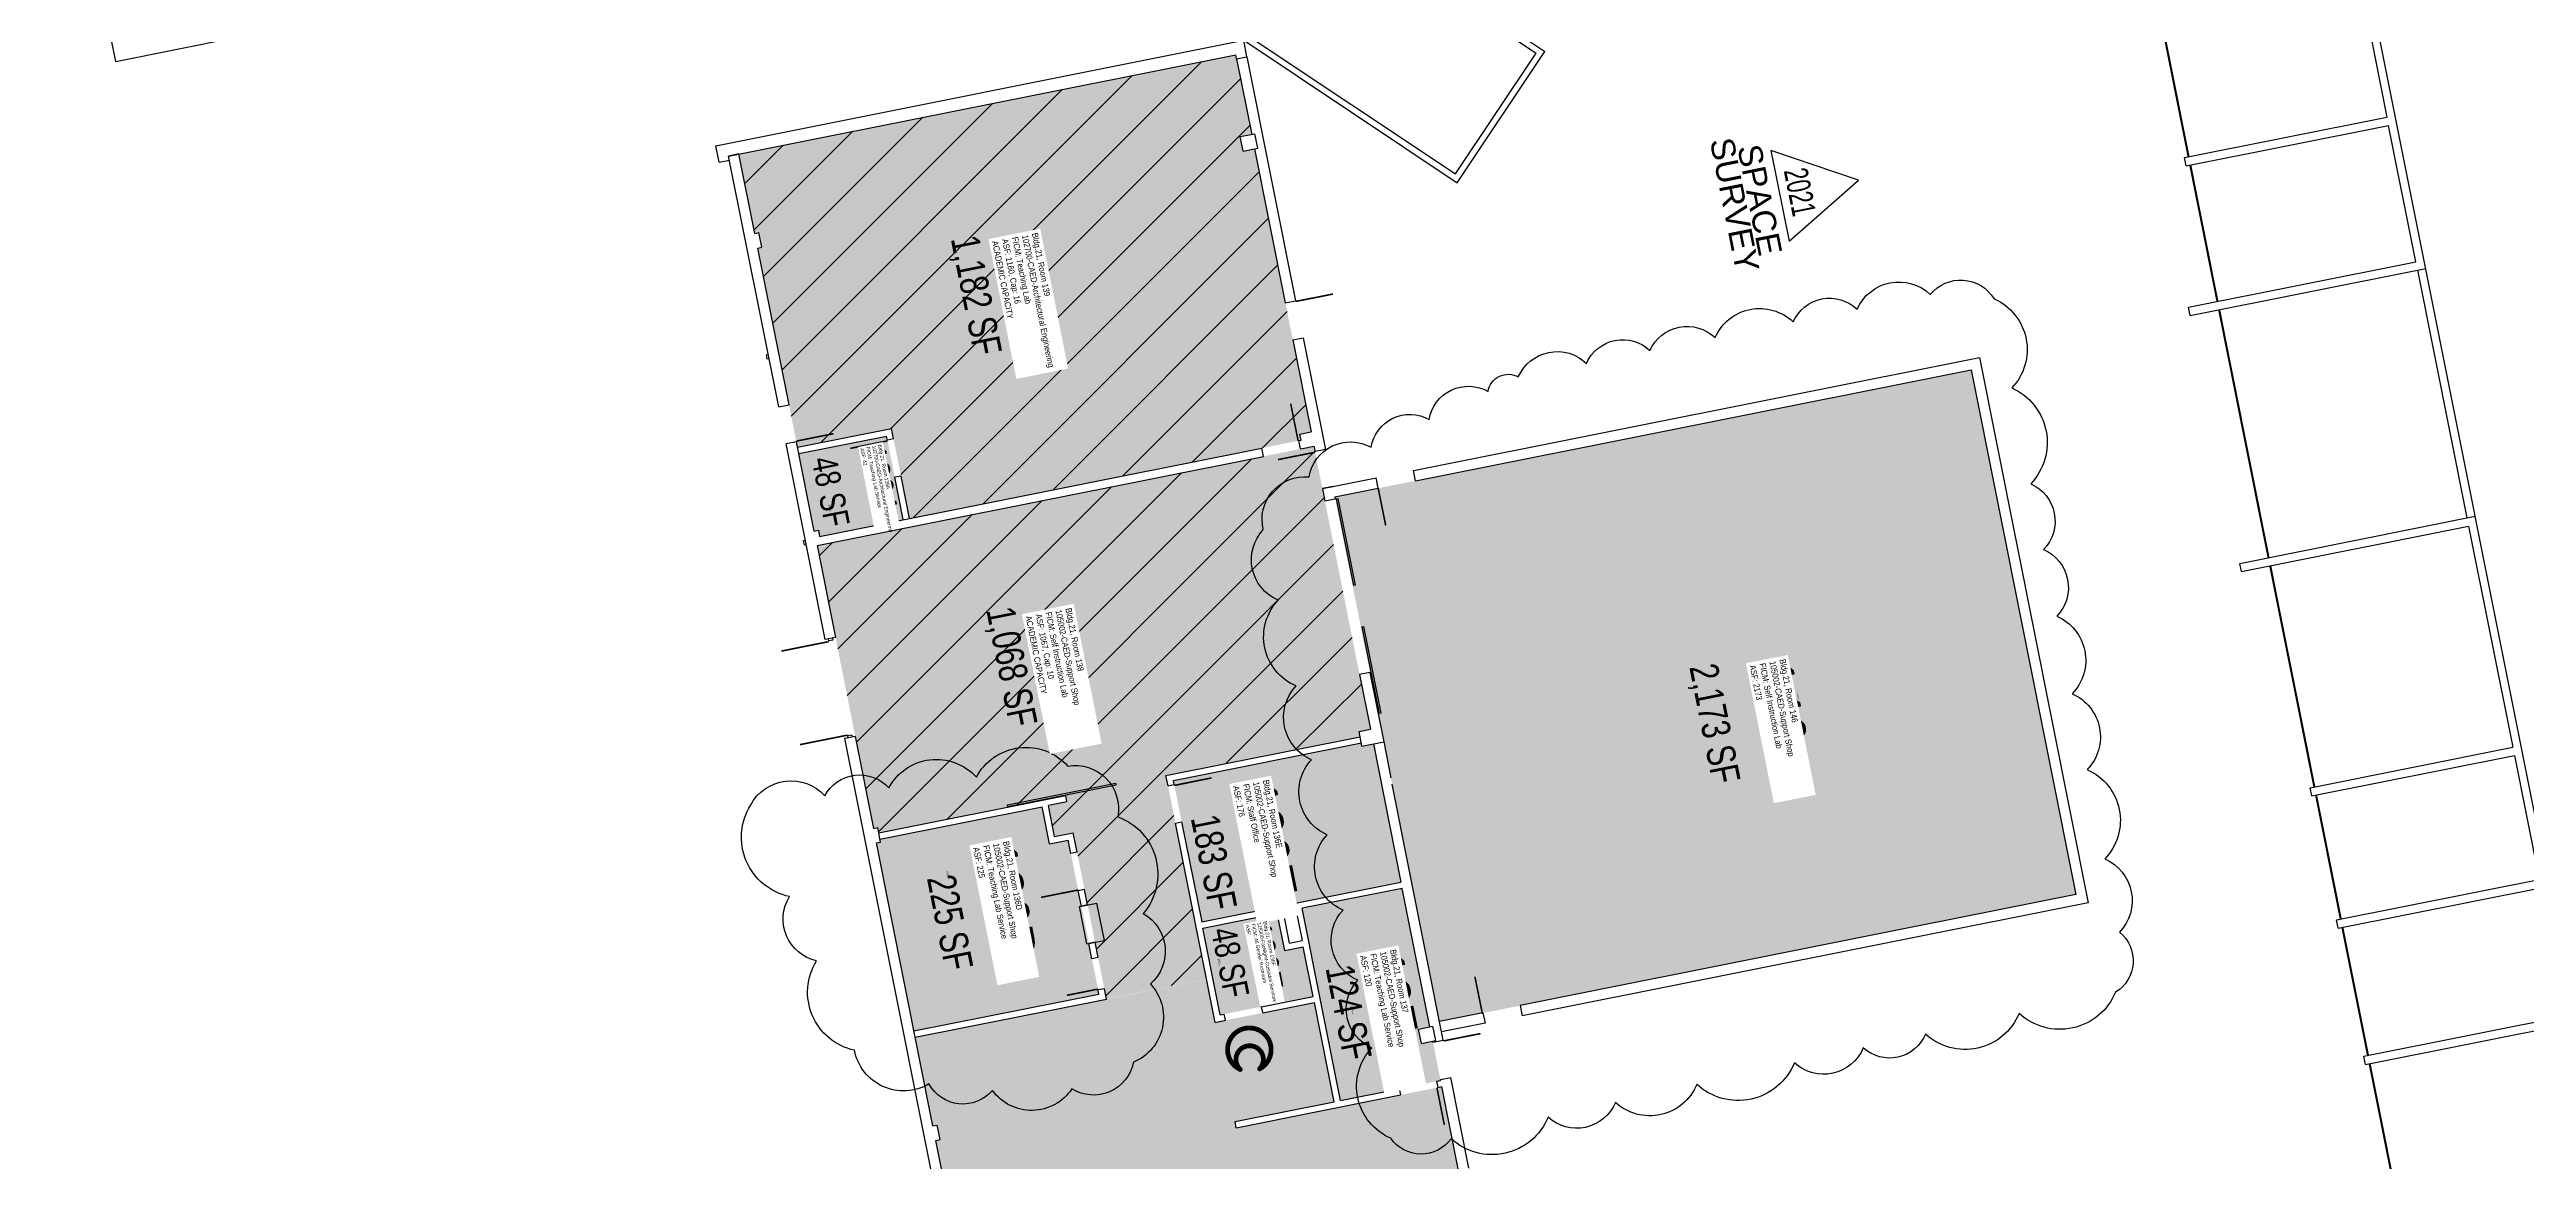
# Model space of a CAD drawing. Header units: inches. Extents: x 69202442 to 69207493, y 27670084 to 27674212.
# Drawn here: x 69202550 to 69204901, y 27671390 to 27672446 of the extents above; entities that cross this region are included whole.
import ezdxf
from ezdxf.enums import TextEntityAlignment as Align

# ---------------------------------------------------------------- set-up
doc = ezdxf.new("R2010")
doc.units = ezdxf.units.IN
doc.header["$LTSCALE"] = 10
doc.header["$MEASUREMENT"] = 0
doc.layers.get('0').update_dxf_attribs({"linetype": 'CONTINUOUS'})
for name, color, linetype in [('A-DOOR', 2, 'CONTINUOUS'), ('A-FLOR', 3, 'CONTINUOUS'), ('A-IDEN-ICON', 4, 'CONTINUOUS'), ('A-IDEN-RNUM', 7, 'CONTINUOUS'), ('A-IDEN-SNUM', 4, 'CONTINUOUS'), ('A-IDEN-VNUM', 4, 'CONTINUOUS'), ('A-SITE', 3, 'CONTINUOUS'), ('A-WALL', 5, 'CONTINUOUS'), ('AREA-TEXT', 3, 'CONTINUOUS'), ('Rooms-Capacity', 4, 'CONTINUOUS'), ('Rooms-Category-Color', 7, 'CONTINUOUS'), ('Rooms-College-Color', 7, 'CONTINUOUS'), ('Rooms-Department-Color', 7, 'CONTINUOUS'), ('Rooms-Division-Color', 7, 'CONTINUOUS'), ('Rooms-Information', 7, 'CONTINUOUS')]:
    doc.layers.add(name, color=color, linetype=linetype)
doc.layers.add('A-REV', color=1, linetype='CONTINUOUS', true_color=0xff0000)
doc.styles.add('Arial', font='arial.ttf')
doc.styles.add('CP_AREA', font='arial.ttf', dxfattribs={"height": 15})
doc.styles.add('CP_ROOMSNUMBER', font='arial.ttf', dxfattribs={"height": 1})
doc.styles.add('CP_ROOMVNUMBER', font='arial.ttf', dxfattribs={"width": 0.85, "height": 0.075})
pattern_1 = [(45, (0, 0), (-26.516504294, 26.516504294), [])]

# ---------------------------------------------------------------- blocks, each defined once
blk = doc.blocks.new('CPBATH')
at = {"color": 0, "linetype": 'ByBlock', "const_width": 0.0127}
for points in [[(0.0571, 0.0168, 0.861492), (-0.0551, 0, 1)], [(-0.0551, 0, 0.726902), (0.0487, -0.0337, 1)], [(0.0571, 0.0168, 0.729002), (-0.0084, -0.0042, 1)], [(-0.0084, -0.0042, 0.609468), (0.0487, -0.0337, 1)]]:
    blk.add_lwpolyline(points, format="xyb", dxfattribs=at)
at = {"color": 0, "linetype": 'ByBlock', "const_width": 0.00637}
for points in [[(0.0544, 0.0152, 1), (0.0599, 0.0184, 1)], [(0.0459, -0.0353, 1), (0.0515, -0.0321, 1)]]:
    blk.add_lwpolyline(points, format="xyb", close=True, dxfattribs=at)
blk = doc.blocks.new('Space Revision')
at = {"layer": 'A-REV', "transparency": 16777216}
blk.add_lwpolyline([(0, 2.538), (-1.465, 0), (1.465, 0)], close=True, dxfattribs=at)
at = {"layer": 'A-REV', "transparency": 16777216, "insert": (0, -0.274), "char_height": 0.75, "attachment_point": 2, "line_spacing_factor": 0.65, "style": 'Arial'}
blk.add_mtext_dynamic_manual_height_columns('SPACE\\PSURVEY', width=1.2391, gutter_width=0.0182, heights=[0], dxfattribs=at)
at = {"layer": 'A-REV', "transparency": 16777216, "style": 'Arial', "width": 0.65}
blk.add_attdef('YEAR', text='', height=0.75, dxfattribs=at).set_placement((0, 0.646), align=Align.MIDDLE_CENTER)
at = {"layer": 'A-REV', "style": 'Arial', "flags": 1}
blk.add_attdef('UPDATES', text='', height=0.75, dxfattribs=at).set_placement((1.499, 1.084), align=Align.TOP_LEFT)

msp = doc.modelspace()

# ---------------------------------------------------------------- hatches: boundary and pattern name
at = {"layer": 'Rooms-Capacity'}
h = msp.add_hatch(dxfattribs=at)
h.set_pattern_fill('ANSI31', color=256, scale=300, style=0)
h.set_pattern_definition(pattern_1)
h.paths.add_polyline_path([(69203204.3, 27672346.8), (69203219.4, 27672271.3), (69203223.3, 27672272.1), (69203226.1, 27672258.3), (69203222.2, 27672257.5), (69203259.9, 27672068.3), (69203349.2, 27672086.1), (69203351.1, 27672076.3), (69203358.2, 27672041), (69203366.2, 27672000.8), (69203700.6, 27672067.5), (69203735.9, 27672074.6), (69203737.9, 27672075), (69203737.1, 27672078.9), (69203736.7, 27672080.8), (69203747.5, 27672083), (69203730.1, 27672170.3), (69203723, 27672205.6), (69203693.9, 27672351.7), (69203683.1, 27672349.5), (69203680.3, 27672363.3), (69203691.1, 27672365.4), (69203676.8, 27672437), (69203676, 27672440.9), (69203204.3, 27672346.8), (69203194.5, 27672344.8)])
h = msp.add_hatch(dxfattribs=at)
h.set_pattern_fill('ANSI31', color=256, scale=300, style=0)
h.set_pattern_definition(pattern_1)
h.paths.add_polyline_path([(69203739.4, 27672067.1), (69203737.5, 27672066.7), (69203702.2, 27672059.7), (69203278.5, 27671975.1), (69203296, 27671887.8), (69203332.2, 27671706.4), (69203336.1, 27671707.2), (69203337.1, 27671702.3), (69203514.6, 27671737.7), (69203515.7, 27671731.8), (69203498.1, 27671728.3), (69203504, 27671698.9), (69203521.6, 27671702.4), (69203525.3, 27671683.8), (69203532.4, 27671648.5), (69203535.3, 27671633.8), (69203542.4, 27671598.5), (69203545.3, 27671583.8), (69203553.1, 27671544.7), (69203648.2, 27671563.6), (69203618.7, 27671711.6), (69203611.7, 27671746.9), (69203609.7, 27671756.7), (69203794.1, 27671793.5), (69203793.1, 27671798.4), (69203801.9, 27671800.2), (69203803.9, 27671800.6), (69203793.5, 27671852.5), (69203750.2, 27672069.3), (69203748.3, 27672068.9)])
at = {"layer": 'Rooms-Category-Color', "true_color": 0xe3f498}
for points in [[(69203204.3, 27672346.8), (69203219.4, 27672271.3), (69203223.3, 27672272.1), (69203226.1, 27672258.3), (69203222.2, 27672257.5), (69203259.9, 27672068.3), (69203349.2, 27672086.1), (69203351.1, 27672076.3), (69203358.2, 27672041), (69203366.2, 27672000.8), (69203700.6, 27672067.5), (69203735.9, 27672074.6), (69203737.9, 27672075), (69203737.1, 27672078.9), (69203736.7, 27672080.8), (69203747.5, 27672083), (69203730.1, 27672170.3), (69203723, 27672205.6), (69203693.9, 27672351.7), (69203683.1, 27672349.5), (69203680.3, 27672363.3), (69203691.1, 27672365.4), (69203676.8, 27672437), (69203676, 27672440.9), (69203204.3, 27672346.8), (69203194.5, 27672344.8)], [(69203770, 27672021.2), (69204374.1, 27672141.8), (69204473.5, 27671643.6), (69203869.5, 27671523)], [(69203360.3, 27671999.6), (69203352.3, 27672039.8), (69203345.3, 27672075.1), (69203344.5, 27672079), (69203261.1, 27672062.4), (69203275.8, 27671988.8), (69203279.7, 27671989.6), (69203280.1, 27671987.7), (69203280.9, 27671983.7)], [(69203739.4, 27672067.1), (69203737.5, 27672066.7), (69203702.2, 27672059.7), (69203278.5, 27671975.1), (69203296, 27671887.8), (69203332.2, 27671706.4), (69203336.1, 27671707.2), (69203337.1, 27671702.3), (69203514.6, 27671737.7), (69203515.7, 27671731.8), (69203498.1, 27671728.3), (69203504, 27671698.9), (69203521.6, 27671702.4), (69203525.3, 27671683.8), (69203532.4, 27671648.5), (69203535.3, 27671633.8), (69203542.4, 27671598.5), (69203545.3, 27671583.8), (69203553.1, 27671544.7), (69203648.2, 27671563.6), (69203618.7, 27671711.6), (69203611.7, 27671746.9), (69203609.7, 27671756.7), (69203794.1, 27671793.5), (69203793.1, 27671798.4), (69203801.9, 27671800.2), (69203803.9, 27671800.6), (69203793.5, 27671852.5), (69203750.2, 27672069.3), (69203748.3, 27672068.9)], [(69203499.3, 27671691.8), (69203516.9, 27671695.4), (69203519.5, 27671682.6), (69203526.5, 27671647.3), (69203546.1, 27671549.2), (69203370.5, 27671514.2), (69203334.9, 27671692.7), (69203338.8, 27671693.5), (69203338.2, 27671696.4), (69203492.2, 27671727.1)], [(69203738.9, 27671630.6), (69203775.3, 27671448.2), (69203831.2, 27671459.3), (69203866.5, 27671466.4), (69203870.4, 27671467.1), (69203870.2, 27671468.1), (69203863, 27671504.4), (69203861, 27671504), (69203852.2, 27671502.3), (69203849.5, 27671516), (69203858.3, 27671517.7), (69203860.2, 27671518.1), (69203834, 27671649.5)], [(69203500.7, 27670882.5), (69203501.1, 27670880.5), (69203838.5, 27670947.8), (69203819.3, 27671043.9), (69203829.1, 27671045.9), (69203864.4, 27671052.9), (69203881.1, 27671056.3), (69203916.4, 27671063.3), (69203949.7, 27671070), (69203948.7, 27671074.9), (69203941.7, 27671110.2), (69203919.4, 27671222), (69203917.4, 27671221.6), (69203908.6, 27671219.8), (69203905.8, 27671233.6), (69203914.7, 27671235.3), (69203916.6, 27671235.7), (69203889.8, 27671370.1), (69203887.4, 27671381.8), (69203871.6, 27671461.3), (69203867.7, 27671460.5), (69203832.4, 27671453.4), (69203676.4, 27671422.3), (69203675.3, 27671428.2), (69203769.4, 27671447), (69203750.6, 27671541.1), (69203701.6, 27671531.3), (69203666.3, 27671524.3), (69203656.5, 27671522.3), (69203648.3, 27671563.5), (69203371.7, 27671508.3), (69203388.5, 27671424), (69203392.5, 27671424.8), (69203393.6, 27671418.9), (69203395.2, 27671411), (69203391.3, 27671410.3), (69203439.4, 27671169), (69203444.9, 27671141.6), (69203448.8, 27671142.3), (69203450.4, 27671134.5), (69203451.6, 27671128.6), (69203447.7, 27671127.8), (69203493.9, 27670896.4), (69203496, 27670885.6), (69203499.9, 27670886.4)]]:
    msp.add_hatch(color=61, dxfattribs=at).paths.add_polyline_path(points)
at = {"layer": 'Rooms-Category-Color', "true_color": 0xfa9ba3}
msp.add_hatch(color=241, dxfattribs=at).paths.add_polyline_path([(69203806.6, 27671786.8), (69203832.8, 27671655.4), (69203643.6, 27671617.7), (69203624.6, 27671712.8), (69203617.5, 27671748.1), (69203616.8, 27671752), (69203795.2, 27671787.6), (69203795.8, 27671784.7), (69203804.6, 27671786.4)])
at = {"layer": 'Rooms-Category-Color', "true_color": 0xadadad}
msp.add_hatch(color=253, dxfattribs=at).paths.add_polyline_path([(69203722.4, 27671590.6), (69203715.4, 27671625.9), (69203644.7, 27671611.8), (69203661.2, 27671529.4), (69203665.1, 27671530.2), (69203700.4, 27671537.2), (69203749.4, 27671547), (69203740, 27671594.1)])
at = {"layer": 'Rooms-College-Color', "true_color": 0xe3f498}
for points in [[(69203204.3, 27672346.8), (69203219.4, 27672271.3), (69203223.3, 27672272.1), (69203226.1, 27672258.3), (69203222.2, 27672257.5), (69203259.9, 27672068.3), (69203349.2, 27672086.1), (69203351.1, 27672076.3), (69203358.2, 27672041), (69203366.2, 27672000.8), (69203700.6, 27672067.5), (69203735.9, 27672074.6), (69203737.9, 27672075), (69203737.1, 27672078.9), (69203736.7, 27672080.8), (69203747.5, 27672083), (69203730.1, 27672170.3), (69203723, 27672205.6), (69203693.9, 27672351.7), (69203683.1, 27672349.5), (69203680.3, 27672363.3), (69203691.1, 27672365.4), (69203676.8, 27672437), (69203676, 27672440.9), (69203204.3, 27672346.8), (69203194.5, 27672344.8)], [(69203770, 27672021.2), (69204374.1, 27672141.8), (69204473.5, 27671643.6), (69203869.5, 27671523)], [(69203360.3, 27671999.6), (69203352.3, 27672039.8), (69203345.3, 27672075.1), (69203344.5, 27672079), (69203261.1, 27672062.4), (69203275.8, 27671988.8), (69203279.7, 27671989.6), (69203280.1, 27671987.7), (69203280.9, 27671983.7)], [(69203739.4, 27672067.1), (69203737.5, 27672066.7), (69203702.2, 27672059.7), (69203278.5, 27671975.1), (69203296, 27671887.8), (69203332.2, 27671706.4), (69203336.1, 27671707.2), (69203337.1, 27671702.3), (69203514.6, 27671737.7), (69203515.7, 27671731.8), (69203498.1, 27671728.3), (69203504, 27671698.9), (69203521.6, 27671702.4), (69203525.3, 27671683.8), (69203532.4, 27671648.5), (69203535.3, 27671633.8), (69203542.4, 27671598.5), (69203545.3, 27671583.8), (69203553.1, 27671544.7), (69203648.2, 27671563.6), (69203618.7, 27671711.6), (69203611.7, 27671746.9), (69203609.7, 27671756.7), (69203794.1, 27671793.5), (69203793.1, 27671798.4), (69203801.9, 27671800.2), (69203803.9, 27671800.6), (69203793.5, 27671852.5), (69203750.2, 27672069.3), (69203748.3, 27672068.9)], [(69203806.6, 27671786.8), (69203832.8, 27671655.4), (69203643.6, 27671617.7), (69203624.6, 27671712.8), (69203617.5, 27671748.1), (69203616.8, 27671752), (69203795.2, 27671787.6), (69203795.8, 27671784.7), (69203804.6, 27671786.4)], [(69203499.3, 27671691.8), (69203516.9, 27671695.4), (69203519.5, 27671682.6), (69203526.5, 27671647.3), (69203546.1, 27671549.2), (69203370.5, 27671514.2), (69203334.9, 27671692.7), (69203338.8, 27671693.5), (69203338.2, 27671696.4), (69203492.2, 27671727.1)], [(69203738.9, 27671630.6), (69203775.3, 27671448.2), (69203831.2, 27671459.3), (69203866.5, 27671466.4), (69203870.4, 27671467.1), (69203870.2, 27671468.1), (69203863, 27671504.4), (69203861, 27671504), (69203852.2, 27671502.3), (69203849.5, 27671516), (69203858.3, 27671517.7), (69203860.2, 27671518.1), (69203834, 27671649.5)], [(69203500.7, 27670882.5), (69203501.1, 27670880.5), (69203838.5, 27670947.8), (69203819.3, 27671043.9), (69203829.1, 27671045.9), (69203864.4, 27671052.9), (69203881.1, 27671056.3), (69203916.4, 27671063.3), (69203949.7, 27671070), (69203948.7, 27671074.9), (69203941.7, 27671110.2), (69203919.4, 27671222), (69203917.4, 27671221.6), (69203908.6, 27671219.8), (69203905.8, 27671233.6), (69203914.7, 27671235.3), (69203916.6, 27671235.7), (69203889.8, 27671370.1), (69203887.4, 27671381.8), (69203871.6, 27671461.3), (69203867.7, 27671460.5), (69203832.4, 27671453.4), (69203676.4, 27671422.3), (69203675.3, 27671428.2), (69203769.4, 27671447), (69203750.6, 27671541.1), (69203701.6, 27671531.3), (69203666.3, 27671524.3), (69203656.5, 27671522.3), (69203648.3, 27671563.5), (69203371.7, 27671508.3), (69203388.5, 27671424), (69203392.5, 27671424.8), (69203393.6, 27671418.9), (69203395.2, 27671411), (69203391.3, 27671410.3), (69203439.4, 27671169), (69203444.9, 27671141.6), (69203448.8, 27671142.3), (69203450.4, 27671134.5), (69203451.6, 27671128.6), (69203447.7, 27671127.8), (69203493.9, 27670896.4), (69203496, 27670885.6), (69203499.9, 27670886.4)]]:
    msp.add_hatch(color=61, dxfattribs=at).paths.add_polyline_path(points)
at = {"layer": 'Rooms-College-Color', "true_color": 0xadadad}
msp.add_hatch(color=253, dxfattribs=at).paths.add_polyline_path([(69203722.4, 27671590.6), (69203715.4, 27671625.9), (69203644.7, 27671611.8), (69203661.2, 27671529.4), (69203665.1, 27671530.2), (69203700.4, 27671537.2), (69203749.4, 27671547), (69203740, 27671594.1)])
at = {"layer": 'Rooms-Department-Color', "true_color": 0xe3f498}
for points in [[(69203204.3, 27672346.8), (69203219.4, 27672271.3), (69203223.3, 27672272.1), (69203226.1, 27672258.3), (69203222.2, 27672257.5), (69203259.9, 27672068.3), (69203349.2, 27672086.1), (69203351.1, 27672076.3), (69203358.2, 27672041), (69203366.2, 27672000.8), (69203700.6, 27672067.5), (69203735.9, 27672074.6), (69203737.9, 27672075), (69203737.1, 27672078.9), (69203736.7, 27672080.8), (69203747.5, 27672083), (69203730.1, 27672170.3), (69203723, 27672205.6), (69203693.9, 27672351.7), (69203683.1, 27672349.5), (69203680.3, 27672363.3), (69203691.1, 27672365.4), (69203676.8, 27672437), (69203676, 27672440.9), (69203204.3, 27672346.8), (69203194.5, 27672344.8)], [(69203770, 27672021.2), (69204374.1, 27672141.8), (69204473.5, 27671643.6), (69203869.5, 27671523)], [(69203360.3, 27671999.6), (69203352.3, 27672039.8), (69203345.3, 27672075.1), (69203344.5, 27672079), (69203261.1, 27672062.4), (69203275.8, 27671988.8), (69203279.7, 27671989.6), (69203280.1, 27671987.7), (69203280.9, 27671983.7)], [(69203739.4, 27672067.1), (69203737.5, 27672066.7), (69203702.2, 27672059.7), (69203278.5, 27671975.1), (69203296, 27671887.8), (69203332.2, 27671706.4), (69203336.1, 27671707.2), (69203337.1, 27671702.3), (69203514.6, 27671737.7), (69203515.7, 27671731.8), (69203498.1, 27671728.3), (69203504, 27671698.9), (69203521.6, 27671702.4), (69203525.3, 27671683.8), (69203532.4, 27671648.5), (69203535.3, 27671633.8), (69203542.4, 27671598.5), (69203545.3, 27671583.8), (69203553.1, 27671544.7), (69203648.2, 27671563.6), (69203618.7, 27671711.6), (69203611.7, 27671746.9), (69203609.7, 27671756.7), (69203794.1, 27671793.5), (69203793.1, 27671798.4), (69203801.9, 27671800.2), (69203803.9, 27671800.6), (69203793.5, 27671852.5), (69203750.2, 27672069.3), (69203748.3, 27672068.9)], [(69203806.6, 27671786.8), (69203832.8, 27671655.4), (69203643.6, 27671617.7), (69203624.6, 27671712.8), (69203617.5, 27671748.1), (69203616.8, 27671752), (69203795.2, 27671787.6), (69203795.8, 27671784.7), (69203804.6, 27671786.4)], [(69203499.3, 27671691.8), (69203516.9, 27671695.4), (69203519.5, 27671682.6), (69203526.5, 27671647.3), (69203546.1, 27671549.2), (69203370.5, 27671514.2), (69203334.9, 27671692.7), (69203338.8, 27671693.5), (69203338.2, 27671696.4), (69203492.2, 27671727.1)], [(69203738.9, 27671630.6), (69203775.3, 27671448.2), (69203831.2, 27671459.3), (69203866.5, 27671466.4), (69203870.4, 27671467.1), (69203870.2, 27671468.1), (69203863, 27671504.4), (69203861, 27671504), (69203852.2, 27671502.3), (69203849.5, 27671516), (69203858.3, 27671517.7), (69203860.2, 27671518.1), (69203834, 27671649.5)], [(69203500.7, 27670882.5), (69203501.1, 27670880.5), (69203838.5, 27670947.8), (69203819.3, 27671043.9), (69203829.1, 27671045.9), (69203864.4, 27671052.9), (69203881.1, 27671056.3), (69203916.4, 27671063.3), (69203949.7, 27671070), (69203948.7, 27671074.9), (69203941.7, 27671110.2), (69203919.4, 27671222), (69203917.4, 27671221.6), (69203908.6, 27671219.8), (69203905.8, 27671233.6), (69203914.7, 27671235.3), (69203916.6, 27671235.7), (69203889.8, 27671370.1), (69203887.4, 27671381.8), (69203871.6, 27671461.3), (69203867.7, 27671460.5), (69203832.4, 27671453.4), (69203676.4, 27671422.3), (69203675.3, 27671428.2), (69203769.4, 27671447), (69203750.6, 27671541.1), (69203701.6, 27671531.3), (69203666.3, 27671524.3), (69203656.5, 27671522.3), (69203648.3, 27671563.5), (69203371.7, 27671508.3), (69203388.5, 27671424), (69203392.5, 27671424.8), (69203393.6, 27671418.9), (69203395.2, 27671411), (69203391.3, 27671410.3), (69203439.4, 27671169), (69203444.9, 27671141.6), (69203448.8, 27671142.3), (69203450.4, 27671134.5), (69203451.6, 27671128.6), (69203447.7, 27671127.8), (69203493.9, 27670896.4), (69203496, 27670885.6), (69203499.9, 27670886.4)]]:
    msp.add_hatch(color=61, dxfattribs=at).paths.add_polyline_path(points)
at = {"layer": 'Rooms-Department-Color', "true_color": 0xacacac}
msp.add_hatch(color=253, dxfattribs=at).paths.add_polyline_path([(69203722.4, 27671590.6), (69203715.4, 27671625.9), (69203644.7, 27671611.8), (69203661.2, 27671529.4), (69203665.1, 27671530.2), (69203700.4, 27671537.2), (69203749.4, 27671547), (69203740, 27671594.1)])
at = {"layer": 'Rooms-Division-Color', "true_color": 0xe3f498}
for points in [[(69203204.3, 27672346.8), (69203219.4, 27672271.3), (69203223.3, 27672272.1), (69203226.1, 27672258.3), (69203222.2, 27672257.5), (69203259.9, 27672068.3), (69203349.2, 27672086.1), (69203351.1, 27672076.3), (69203358.2, 27672041), (69203366.2, 27672000.8), (69203700.6, 27672067.5), (69203735.9, 27672074.6), (69203737.9, 27672075), (69203737.1, 27672078.9), (69203736.7, 27672080.8), (69203747.5, 27672083), (69203730.1, 27672170.3), (69203723, 27672205.6), (69203693.9, 27672351.7), (69203683.1, 27672349.5), (69203680.3, 27672363.3), (69203691.1, 27672365.4), (69203676.8, 27672437), (69203676, 27672440.9), (69203204.3, 27672346.8), (69203194.5, 27672344.8)], [(69203770, 27672021.2), (69204374.1, 27672141.8), (69204473.5, 27671643.6), (69203869.5, 27671523)], [(69203360.3, 27671999.6), (69203352.3, 27672039.8), (69203345.3, 27672075.1), (69203344.5, 27672079), (69203261.1, 27672062.4), (69203275.8, 27671988.8), (69203279.7, 27671989.6), (69203280.1, 27671987.7), (69203280.9, 27671983.7)], [(69203739.4, 27672067.1), (69203737.5, 27672066.7), (69203702.2, 27672059.7), (69203278.5, 27671975.1), (69203296, 27671887.8), (69203332.2, 27671706.4), (69203336.1, 27671707.2), (69203337.1, 27671702.3), (69203514.6, 27671737.7), (69203515.7, 27671731.8), (69203498.1, 27671728.3), (69203504, 27671698.9), (69203521.6, 27671702.4), (69203525.3, 27671683.8), (69203532.4, 27671648.5), (69203535.3, 27671633.8), (69203542.4, 27671598.5), (69203545.3, 27671583.8), (69203553.1, 27671544.7), (69203648.2, 27671563.6), (69203618.7, 27671711.6), (69203611.7, 27671746.9), (69203609.7, 27671756.7), (69203794.1, 27671793.5), (69203793.1, 27671798.4), (69203801.9, 27671800.2), (69203803.9, 27671800.6), (69203793.5, 27671852.5), (69203750.2, 27672069.3), (69203748.3, 27672068.9)], [(69203806.6, 27671786.8), (69203832.8, 27671655.4), (69203643.6, 27671617.7), (69203624.6, 27671712.8), (69203617.5, 27671748.1), (69203616.8, 27671752), (69203795.2, 27671787.6), (69203795.8, 27671784.7), (69203804.6, 27671786.4)], [(69203499.3, 27671691.8), (69203516.9, 27671695.4), (69203519.5, 27671682.6), (69203526.5, 27671647.3), (69203546.1, 27671549.2), (69203370.5, 27671514.2), (69203334.9, 27671692.7), (69203338.8, 27671693.5), (69203338.2, 27671696.4), (69203492.2, 27671727.1)], [(69203738.9, 27671630.6), (69203775.3, 27671448.2), (69203831.2, 27671459.3), (69203866.5, 27671466.4), (69203870.4, 27671467.1), (69203870.2, 27671468.1), (69203863, 27671504.4), (69203861, 27671504), (69203852.2, 27671502.3), (69203849.5, 27671516), (69203858.3, 27671517.7), (69203860.2, 27671518.1), (69203834, 27671649.5)], [(69203500.7, 27670882.5), (69203501.1, 27670880.5), (69203838.5, 27670947.8), (69203819.3, 27671043.9), (69203829.1, 27671045.9), (69203864.4, 27671052.9), (69203881.1, 27671056.3), (69203916.4, 27671063.3), (69203949.7, 27671070), (69203948.7, 27671074.9), (69203941.7, 27671110.2), (69203919.4, 27671222), (69203917.4, 27671221.6), (69203908.6, 27671219.8), (69203905.8, 27671233.6), (69203914.7, 27671235.3), (69203916.6, 27671235.7), (69203889.8, 27671370.1), (69203887.4, 27671381.8), (69203871.6, 27671461.3), (69203867.7, 27671460.5), (69203832.4, 27671453.4), (69203676.4, 27671422.3), (69203675.3, 27671428.2), (69203769.4, 27671447), (69203750.6, 27671541.1), (69203701.6, 27671531.3), (69203666.3, 27671524.3), (69203656.5, 27671522.3), (69203648.3, 27671563.5), (69203371.7, 27671508.3), (69203388.5, 27671424), (69203392.5, 27671424.8), (69203393.6, 27671418.9), (69203395.2, 27671411), (69203391.3, 27671410.3), (69203439.4, 27671169), (69203444.9, 27671141.6), (69203448.8, 27671142.3), (69203450.4, 27671134.5), (69203451.6, 27671128.6), (69203447.7, 27671127.8), (69203493.9, 27670896.4), (69203496, 27670885.6), (69203499.9, 27670886.4)]]:
    msp.add_hatch(color=61, dxfattribs=at).paths.add_polyline_path(points)
at = {"layer": 'Rooms-Division-Color', "true_color": 0xadadad}
msp.add_hatch(color=253, dxfattribs=at).paths.add_polyline_path([(69203722.4, 27671590.6), (69203715.4, 27671625.9), (69203644.7, 27671611.8), (69203661.2, 27671529.4), (69203665.1, 27671530.2), (69203700.4, 27671537.2), (69203749.4, 27671547), (69203740, 27671594.1)])

# ---------------------------------------------------------------- linework, layer by layer
at = {"layer": 'A-DOOR'}
for p, q in [((69203771.4, 27672019.4), (69203772.9, 27672019.7)), ((69203771.4, 27672019.4), (69203787.8, 27671937.1)), ((69203772.9, 27672019.7), (69203789.3, 27671937.4)), ((69203789.3, 27671937.4), (69203787.8, 27671937.1)), ((69203795.7, 27671897.8), (69203797.1, 27671898.1)), ((69203795.7, 27671897.8), (69203812.1, 27671815.5)), ((69203797.1, 27671898.1), (69203813.6, 27671815.8)), ((69203813.6, 27671815.8), (69203812.1, 27671815.5)), ((69203459.3, 27671728.7), (69203562.2, 27671749.3)), ((69203562.5, 27671747.8), (69203562.2, 27671749.3)), ((69203459.6, 27671727.3), (69203459.3, 27671728.7)), ((69203459.6, 27671727.3), (69203562.5, 27671747.8))]:
    msp.add_line(p, q, dxfattribs=at)
at = {"layer": 'A-DOOR', "const_width": 2}
for points in [[(69204580.5, 27672344.1), (69204553.9, 27672477.5)], [(69204607.9, 27672206.8), (69204582.1, 27672336.3)], [(69204656.4, 27671963.6), (69204609.5, 27672199)], [(69204699.9, 27671745.9), (69204658, 27671955.8)], [(69204725, 27671620.4), (69204701.5, 27671738.1)], [(69204750.8, 27671490.9), (69204726.5, 27671612.5)], [(69204777.8, 27671355.6), (69204752.4, 27671483.1)]]:
    msp.add_lwpolyline(points, dxfattribs=at)
at = {"layer": 'A-DOOR'}
for points in [[(69203733, 27672206.8, 1.5, 1.5, 0), (69203768.3, 27672213.8, 0, 0, 0), (69203768.4, 27672213.1, 0, 0, -0.414214), (69203738.4, 27672171.9, 0, 0, -0.414214)], [(69203258.8, 27672074.2, 1.5, 1.5, 0), (69203294.1, 27672081.2, 0, 0, 0), (69203293.9, 27672081.9, 0, 0, 0.414214), (69203250.4, 27672108.4, 0, 0, 0.414214)], [(69203735.2, 27672074.4, 1.5, 1.5, 0), (69203728.1, 27672109.7, 0, 0, 0), (69203727.4, 27672109.6, 0, 0, 0.414214), (69203700.9, 27672066, 0, 0, 0.414214)], [(69203345.4, 27672074.4, 1.5, 1.5, 0), (69203310.1, 27672067.3, 0, 0, 0), (69203310.2, 27672066.6, 0, 0, 0.414214), (69203353.8, 27672040.1, 0, 0, 0.414214)], [(69203751.4, 27672063.6, 1.5, 1.5, 0), (69203716.1, 27672056.6, 0, 0, 0), (69203716.2, 27672055.8, 0, 0, 0.414214), (69203759.7, 27672029.4, 0, 0, 0.414214)], [(69203811.2, 27672029.4, 1.5, 1.5, 0), (69203818.3, 27671994.1, 0, 0, 0), (69203819, 27671994.3, 0, 0, 0.387439), (69203846.5, 27672036.5, 0, 0, 0.414214)], [(69203289.6, 27671883.8, 1.5, 1.5, 0), (69203244.5, 27671874.8, 0, 0, 0), (69203244.4, 27671875.5, 0, 0, 0.414214), (69203298.5, 27671839.4, 0, 0, 0.414214)], [(69203307.3, 27671795, 1.5, 1.5, 0), (69203262.2, 27671786, 0, 0, 0), (69203262.4, 27671785.3, 0, 0, -0.414214), (69203298.5, 27671839.4, 0, 0, -0.414214)], [(69203617.7, 27671747.3, 1.5, 1.5, 0), (69203653, 27671754.4, 0, 0, 0), (69203653.1, 27671753.7, 0, 0, -0.414214), (69203623.1, 27671712.5, 0, 0, -0.414214)], [(69203526.4, 27671648, 1.5, 1.5, 0), (69203491, 27671641, 0, 0, 0), (69203490.9, 27671641.7, 0, 0, -0.414214), (69203520.9, 27671682.9, 0, 0, -0.414214)], [(69203545.1, 27671553.9, 1.5, 1.5, 0), (69203515.7, 27671548, 0, 0, 0), (69203515.9, 27671547.3, 0, 0, -0.414214), (69203539.4, 27671582.6, 0, 0, -0.414214)], [(69203699.7, 27671537.1, 1.5, 1.5, 0), (69203692.6, 27671572.4, 0, 0, 0), (69203691.9, 27671572.2, 0, 0, 0.414214), (69203665.4, 27671528.7, 0, 0, 0.414214)], [(69203910.1, 27671530.4, 1.5, 1.5, 0), (69203903, 27671565.7, 0, 0, 0), (69203903.7, 27671565.8, 0, 0, -0.365934), (69203945.9, 27671538.3, 0, 0, -0.414214)], [(69203873.1, 27671504.7, 1.5, 1.5, 0), (69203908.4, 27671511.7, 0, 0, 0), (69203908.6, 27671511, 0, 0, -0.414214), (69203878.6, 27671469.8, 0, 0, -0.414214)], [(69203866.9, 27671460.3, 1.5, 1.5, 0), (69203874, 27671425, 0, 0, 0), (69203873.2, 27671424.9, 0, 0, -0.414214), (69203832.1, 27671454.9, 0, 0, -0.414214)]]:
    msp.add_lwpolyline(points, format="xyseb", dxfattribs=at)
at = {"layer": 'A-FLOR'}
for p, q in [((69203527.5, 27671632.2), (69203544.1, 27671635.5)), ((69203534.5, 27671596.9), (69203527.5, 27671632.2)), ((69203551.2, 27671600.2), (69203544.1, 27671635.5)), ((69203534.5, 27671596.9), (69203551.2, 27671600.2))]:
    msp.add_line(p, q, dxfattribs=at)
at = {"layer": 'A-REV'}
for points in [[(69203944.2, 27672135.1, -0.520567), (69204008.9, 27672148, -0.520567), (69204069.2, 27672160.1, -0.520567), (69204131, 27672172.4, -0.520567), (69204205.2, 27672187.3, -0.520567), (69204265.9, 27672199.4, -0.520567), (69204335.3, 27672213.3, -0.520567), (69204395.8, 27672209.3, -0.520567), (69204412.6, 27672124.6, -0.520567), (69204430.6, 27672033.7, -0.520567), (69204442.9, 27671971.2, -0.520567), (69204455.5, 27671908, -0.520567), (69204470.1, 27671834.3, -0.520567), (69204484.3, 27671762.3, -0.520567), (69204501.1, 27671677.6, -0.520567), (69204514.9, 27671608, -0.520567), (69204511.1, 27671550.9, -0.520567), (69204419.6, 27671530.8, -0.520567), (69204330.7, 27671511.2, -0.520567), (69204271.7, 27671498.2, -0.520567), (69204206.3, 27671483.8, -0.520567), (69204113.7, 27671463.4, -0.520567), (69204036.4, 27671446.3, -0.520567), (69203972.5, 27671432.3, -0.520567), (69203880.3, 27671411.9, -0.520567), (69203823.1, 27671412.4, -0.520567), (69203805.2, 27671498.2, -0.520567), (69203791.7, 27671562.3, -0.520567), (69203777.8, 27671629, -0.520567), (69203762.8, 27671700.4, -0.520567), (69203747.9, 27671771.6, -0.520567), (69203733.2, 27671841.7, -0.520567), (69203716.2, 27671923.1, -0.520567), (69203702.1, 27671990.2, -0.520567), (69203745.5, 27672040.1, -0.520567), (69203804.4, 27672068.3, -0.520567), (69203859.5, 27672094.6, -0.520567), (69203915.5, 27672121.4, -0.520567)], [(69203215.5, 27671728.7, -0.520567), (69203285.8, 27671737.4, -0.520567), (69203346.7, 27671744.9, -0.520567), (69203429.7, 27671755.1, -0.520567), (69203516.5, 27671765.7, -0.520567), (69203564, 27671717.6, -0.520567), (69203588.2, 27671625.6, -0.520567), (69203594.9, 27671558.9, -0.520567), (69203579, 27671484.5, -0.520567), (69203520.3, 27671459.1, -0.520567), (69203445.1, 27671457.6, -0.520567), (69203384.6, 27671463.9, -0.520567), (69203314, 27671495.9, -0.520567), (69203278.1, 27671580.8, -0.520567), (69203252.4, 27671641.7, -0.520567)]]:
    msp.add_lwpolyline(points, format="xyb", close=True, dxfattribs=at)
at = {"layer": 'A-SITE'}
for p, q in [((69203883.2, 27672494.5), (69203961.1, 27672442.6)), ((69203886.5, 27672499.5), (69203969.4, 27672444.2)), ((69203683.5, 27672454.7), (69203886.1, 27672319.5)), ((69203686.8, 27672459.7), (69203884.5, 27672327.8)), ((69203884.5, 27672327.8), (69203961.1, 27672442.6)), ((69203886.1, 27672319.5), (69203969.4, 27672444.2))]:
    msp.add_line(p, q, dxfattribs=at)
at = {"layer": 'A-WALL'}
for p, q in [((69202612.7, 27672434.7), (69202549.9, 27672749.5)), ((69204995.5, 27671286.9), (69204721, 27672661.8)), ((69204742.2, 27672515.1), (69204768.8, 27672381.7)), ((69202612.7, 27672434.7), (69202784.3, 27672468.9)), ((69203182.4, 27672354.6), (69203683.5, 27672454.7)), ((69203686.6, 27672439), (69203683.5, 27672454.7)), ((69203194.5, 27672344.8), (69203676, 27672440.9)), ((69203676.8, 27672437), (69203676, 27672440.9)), ((69203676.8, 27672437), (69203686.6, 27672439)), ((69203676.8, 27672437), (69203691.1, 27672365.4)), ((69203686.6, 27672439), (69203732.8, 27672207.5)), ((69203680.3, 27672363.3), (69203694.1, 27672366)), ((69203683.1, 27672349.5), (69203680.3, 27672363.3)), ((69203696.8, 27672352.3), (69203694.1, 27672366)), ((69204576.6, 27672343.3), (69204768.8, 27672381.7)), ((69204578.1, 27672335.5), (69204770.3, 27672373.8)), ((69204796.2, 27672244.4), (69204770.3, 27672373.8)), ((69203185.5, 27672338.9), (69203182.4, 27672354.6)), ((69203185.5, 27672338.9), (69203195.3, 27672340.9)), ((69203204.3, 27672346.8), (69203194.5, 27672344.8)), ((69203242.1, 27672106.8), (69203194.5, 27672344.8)), ((69203219.4, 27672271.3), (69203204.3, 27672346.8)), ((69203683.1, 27672349.5), (69203696.8, 27672352.3)), ((69203693.9, 27672351.7), (69203723, 27672205.6)), ((69204578.1, 27672335.5), (69204576.6, 27672343.3)), ((69203219.4, 27672271.3), (69203223.3, 27672272.1)), ((69203226.1, 27672258.3), (69203223.3, 27672272.1)), ((69203222.2, 27672257.5), (69203226.1, 27672258.3)), ((69203251.9, 27672108.7), (69203222.2, 27672257.5)), ((69204580.4, 27672201.3), (69204796.2, 27672244.4)), ((69204582, 27672193.5), (69204805.6, 27672238.1)), ((69204797.7, 27672236.6), (69204844.7, 27672001.2)), ((69203723, 27672205.6), (69203732.8, 27672207.5)), ((69204582, 27672193.5), (69204580.4, 27672201.3)), ((69203730.1, 27672170.3), (69203739.9, 27672172.2)), ((69203739.9, 27672172.2), (69203761, 27672066.3)), ((69203230.2, 27672156.1), (69203232.1, 27672156.5)), ((69203230.2, 27672156.1), (69203230.9, 27672152.2)), ((69203230.9, 27672152.2), (69203232.9, 27672152.6)), ((69203730.1, 27672170.3), (69203747.5, 27672083)), ((69203844.6, 27672046.3), (69204382, 27672153.6)), ((69204382, 27672153.6), (69204485.3, 27671635.8)), ((69203846.5, 27672036.5), (69204374.1, 27672141.8)), ((69204374.1, 27672141.8), (69204473.5, 27671643.6)), ((69203242.1, 27672106.8), (69203251.9, 27672108.7)), ((69203259.9, 27672068.3), (69203349.2, 27672086.1)), ((69203261.1, 27672062.4), (69203344.5, 27672079)), ((69203345.3, 27672075.1), (69203344.5, 27672079)), ((69203351.1, 27672076.3), (69203349.2, 27672086.1)), ((69203736.7, 27672080.8), (69203747.5, 27672083)), ((69203737.9, 27672075), (69203736.7, 27672080.8)), ((69203258.9, 27672073.4), (69203249.1, 27672071.5)), ((69203286.1, 27671885.9), (69203249.1, 27672071.5)), ((69203275.8, 27671988.8), (69203258.9, 27672073.4)), ((69203278.5, 27671975.1), (69203702.2, 27672059.7)), ((69203280.9, 27671983.7), (69203700.6, 27672067.5)), ((69203351.1, 27672076.3), (69203345.3, 27672075.1)), ((69203702.2, 27672059.7), (69203700.6, 27672067.5)), ((69203735.9, 27672074.6), (69203737.9, 27672075)), ((69203737.5, 27672066.7), (69203735.9, 27672074.6)), ((69203737.5, 27672066.7), (69203739.4, 27672067.1)), ((69203739.4, 27672067.1), (69203750.2, 27672069.3)), ((69203750.2, 27672069.3), (69203751.2, 27672064.4)), ((69203761, 27672066.3), (69203751.2, 27672064.4)), ((69203358.2, 27672041), (69203352.3, 27672039.8)), ((69203360.3, 27671999.6), (69203352.3, 27672039.8)), ((69203366.2, 27672000.8), (69203358.2, 27672041)), ((69203768.1, 27672031), (69203758.3, 27672029.1)), ((69203758.3, 27672029.1), (69203768.1, 27672031)), ((69203768.1, 27672031), (69203809.2, 27672039.2)), ((69203811.2, 27672029.4), (69203809.2, 27672039.2)), ((69203846.5, 27672036.5), (69203844.6, 27672046.3)), ((69203758.3, 27672029.1), (69203760.6, 27672017.3)), ((69203770.4, 27672019.2), (69203760.6, 27672017.3)), ((69203770, 27672021.2), (69203811.2, 27672029.4)), ((69203770, 27672021.2), (69203770.4, 27672019.2)), ((69203275.8, 27671988.8), (69203279.7, 27671989.6)), ((69203279.7, 27671989.6), (69203280.9, 27671983.7)), ((69204629, 27671958.1), (69204852.6, 27672002.8)), ((69204630.6, 27671950.3), (69204846.3, 27671993.3)), ((69204846.3, 27671993.3), (69204888.2, 27671783.5)), ((69203265.4, 27671979.6), (69203267.4, 27671980)), ((69203265.4, 27671979.6), (69203266.2, 27671975.7)), ((69203266.2, 27671975.7), (69203268.1, 27671976.1)), ((69203278.5, 27671975.1), (69203296, 27671887.8)), ((69204630.6, 27671950.3), (69204629, 27671958.1)), ((69203296, 27671887.8), (69203286.1, 27671885.9)), ((69203289.1, 27671886.5), (69203289.5, 27671884.5)), ((69203293.4, 27671885.3), (69203289.5, 27671884.5)), ((69203293, 27671887.2), (69203293.4, 27671885.3)), ((69203803.3, 27671854.5), (69203793.5, 27671852.5)), ((69203793.5, 27671852.5), (69203803.9, 27671800.6)), ((69203803.3, 27671854.5), (69203816.4, 27671788.8)), ((69203793.1, 27671798.4), (69203803.9, 27671800.6)), ((69203795.8, 27671784.7), (69203793.1, 27671798.4)), ((69203314.7, 27671793.7), (69203304.9, 27671791.7)), ((69203336.8, 27671631.9), (69203304.9, 27671791.7)), ((69203311.4, 27671795.1), (69203307.5, 27671794.3)), ((69203307.5, 27671794.3), (69203307.9, 27671792.3)), ((69203311.4, 27671795.1), (69203311.8, 27671793.1)), ((69203314.7, 27671793.7), (69203332.2, 27671706.4)), ((69203609.7, 27671756.7), (69203794.1, 27671793.5)), ((69203616.8, 27671752), (69203795.2, 27671787.6)), ((69203795.8, 27671784.7), (69203816.4, 27671788.8)), ((69203806.6, 27671786.8), (69203832.8, 27671655.4)), ((69203816.4, 27671788.8), (69203823.3, 27671754.5)), ((69204696, 27671745.1), (69204888.2, 27671783.5)), ((69204697.5, 27671737.3), (69204889.8, 27671775.6)), ((69204889.8, 27671775.6), (69204913.2, 27671658)), ((69203611.7, 27671746.9), (69203609.7, 27671756.7)), ((69203617.5, 27671748.1), (69203616.8, 27671752)), ((69203873, 27671505.4), (69203824.4, 27671748.6)), ((69203337.1, 27671702.3), (69203514.6, 27671737.7)), ((69203338.2, 27671696.4), (69203492.2, 27671727.1)), ((69203499.3, 27671691.8), (69203492.2, 27671727.1)), ((69203515.7, 27671731.8), (69203498.1, 27671728.3)), ((69203504, 27671698.9), (69203498.1, 27671728.3)), ((69203515.7, 27671731.8), (69203514.6, 27671737.7)), ((69203611.7, 27671746.9), (69203617.5, 27671748.1)), ((69204697.5, 27671737.3), (69204696, 27671745.1)), ((69203332.2, 27671706.4), (69203336.1, 27671707.2)), ((69203338.8, 27671693.5), (69203336.1, 27671707.2)), ((69203504, 27671698.9), (69203521.6, 27671702.4)), ((69203525.3, 27671683.8), (69203521.6, 27671702.4)), ((69203618.7, 27671711.6), (69203624.6, 27671712.8)), ((69203656.5, 27671522.3), (69203618.7, 27671711.6)), ((69203624.6, 27671712.8), (69203643.6, 27671617.7)), ((69203334.9, 27671692.7), (69203338.8, 27671693.5)), ((69203388.5, 27671424), (69203334.9, 27671692.7)), ((69203499.3, 27671691.8), (69203516.9, 27671695.4)), ((69203519.5, 27671682.6), (69203516.9, 27671695.4)), ((69203525.3, 27671683.8), (69203519.5, 27671682.6)), ((69203643.6, 27671617.7), (69203832.8, 27671655.4)), ((69204721, 27671619.6), (69204913.2, 27671658)), ((69203429.2, 27671169), (69203336.8, 27671631.9)), ((69203532.4, 27671648.5), (69203526.5, 27671647.3)), ((69203529.4, 27671632.6), (69203526.5, 27671647.3)), ((69203535.3, 27671633.8), (69203529.4, 27671632.6)), ((69203535.3, 27671633.8), (69203532.4, 27671648.5)), ((69203834, 27671649.5), (69203738.9, 27671630.6)), ((69203860.2, 27671518.1), (69203834, 27671649.5)), ((69204473.5, 27671643.6), (69203945.9, 27671538.3)), ((69204485.3, 27671635.8), (69203947.9, 27671528.5)), ((69204722.6, 27671611.8), (69204914.8, 27671650.1)), ((69203644.7, 27671611.8), (69203715.4, 27671625.9)), ((69203661.2, 27671529.4), (69203644.7, 27671611.8)), ((69203722.4, 27671590.6), (69203715.4, 27671625.9)), ((69203733, 27671629.4), (69203721.2, 27671627)), ((69203727.1, 27671597.6), (69203721.2, 27671627)), ((69203733, 27671629.4), (69203738.9, 27671600)), ((69203775.3, 27671448.2), (69203738.9, 27671630.6)), ((69204722.6, 27671611.8), (69204721, 27671619.6)), ((69203542.4, 27671598.5), (69203536.5, 27671597.3)), ((69203539.4, 27671582.6), (69203536.5, 27671597.3)), ((69203545.3, 27671583.8), (69203542.4, 27671598.5)), ((69203722.4, 27671590.6), (69203740, 27671594.1)), ((69203727.1, 27671597.6), (69203738.9, 27671600)), ((69203749.4, 27671547), (69203740, 27671594.1)), ((69203545.3, 27671583.8), (69203539.4, 27671582.6)), ((69203370.5, 27671514.2), (69203546.1, 27671549.2)), ((69203371.7, 27671508.3), (69203553.1, 27671544.5)), ((69203546.1, 27671549.2), (69203545.1, 27671553.9)), ((69203551.2, 27671554.3), (69203545.3, 27671553.2)), ((69203553.1, 27671544.5), (69203551.2, 27671554.3)), ((69203700.4, 27671537.2), (69203749.4, 27671547)), ((69203701.6, 27671531.3), (69203700.4, 27671537.2)), ((69203701.6, 27671531.3), (69203750.6, 27671541.1)), ((69203769.4, 27671447), (69203750.6, 27671541.1)), ((69203945.9, 27671538.3), (69203947.9, 27671528.5)), ((69203656.5, 27671522.3), (69203666.3, 27671524.3)), ((69203661.2, 27671529.4), (69203665.1, 27671530.2)), ((69203666.3, 27671524.3), (69203665.1, 27671530.2)), ((69203849.5, 27671516), (69203863.2, 27671518.7)), ((69203852.2, 27671502.3), (69203849.5, 27671516)), ((69203865.9, 27671505), (69203863.2, 27671518.7)), ((69203910.6, 27671531.3), (69203869.5, 27671523)), ((69203912.6, 27671521.5), (69203871.4, 27671513.2)), ((69203910.6, 27671531.3), (69203912.6, 27671521.5)), ((69204746.9, 27671490.2), (69204946.9, 27671530.1)), ((69204748.4, 27671482.3), (69204948.5, 27671522.2)), ((69203852.2, 27671502.3), (69203865.9, 27671505)), ((69203863.2, 27671503.4), (69203863, 27671504.4)), ((69203863.2, 27671503.4), (69203873, 27671505.4)), ((69204748.4, 27671482.3), (69204746.9, 27671490.2)), ((69203866.5, 27671466.4), (69203870.4, 27671467.1)), ((69203866.5, 27671466.4), (69203867.7, 27671460.5)), ((69203870.2, 27671468.1), (69203880, 27671470.1)), ((69203870.4, 27671467.1), (69203870.2, 27671468.1)), ((69203897.3, 27671383.8), (69203880, 27671470.1)), ((69203675.3, 27671428.2), (69203769.4, 27671447)), ((69203676.4, 27671422.3), (69203832.4, 27671453.4)), ((69203775.3, 27671448.2), (69203831.2, 27671459.3)), ((69203831.2, 27671459.3), (69203832.4, 27671453.4)), ((69203867.7, 27671460.5), (69203871.6, 27671461.3)), ((69203887.4, 27671381.8), (69203871.6, 27671461.3)), ((69203388.5, 27671424), (69203392.5, 27671424.8)), ((69203395.2, 27671411), (69203392.5, 27671424.8)), ((69203676.4, 27671422.3), (69203675.3, 27671428.2)), ((69203391.3, 27671410.3), (69203395.2, 27671411)), ((69203439.4, 27671169), (69203391.3, 27671410.3))]:
    msp.add_line(p, q, dxfattribs=at)

# ---------------------------------------------------------------- block references
at = {"xscale": 30, "yscale": 30, "zscale": 30, "rotation": 281.29}
msp.add_blockref('Space Revision', (69204192.6, 27672307), dxfattribs=at).add_auto_attribs({'YEAR': '2021'})
at = {"layer": 'A-IDEN-ICON', "xscale": 360, "yscale": 360, "zscale": 360, "rotation": 281.2883905622356}
msp.add_blockref('CPBATH', (69203688.7, 27671497.2), dxfattribs=at)

# ---------------------------------------------------------------- texts
at = {"layer": 'A-IDEN-RNUM', "style": 'CP_ROOMSNUMBER', "width": 0.85}
for s, p in [('0139-00', (69203456.9, 27672196.3)), ('0139-A0', (69203290.3, 27672014.2)), ('0138-00', (69203520.9, 27671875.6)), ('0146-00', (69204208.2, 27671828.9)), ('0136-E0', (69203703.6, 27671690.8)), ('0136-D0', (69203402.1, 27671666)), ('0136-F0', (69203659.8, 27671583.1)), ('0137-00', (69203786.1, 27671538))]:
    msp.add_text(s, height=1, rotation=281.29, dxfattribs=at).set_placement(p)
at = {"layer": 'A-IDEN-SNUM', "style": 'CP_ROOMSNUMBER', "width": 0.85}
for s, p in [('0210013900', (69203455.7, 27672196.1)), ('02100139A0', (69203289.1, 27672013.9)), ('0210013800', (69203519.7, 27671875.4)), ('0210014600', (69204208.4, 27671836.2)), ('02100136E0', (69203702.4, 27671690.6)), ('02100136D0', (69203401, 27671665.8)), ('02100136F0', (69203658.7, 27671582.9)), ('0210013700', (69203784.9, 27671537.8))]:
    msp.add_text(s, height=1, rotation=281.29, dxfattribs=at).set_placement(p)
at = {"layer": 'A-IDEN-VNUM', "style": 'CP_ROOMVNUMBER', "width": 0.85}
for s, height, rotation, p in [('139', 40.5, 281.2884, (69203472.2, 27672228.3)), ('139A', 24, 281.2884, (69203337.7, 27672036.9)), ('138', 40.5, 281.2884, (69203504, 27671872.3)), ('146', 40.5, 281.2884, (69204191.3, 27671825.5)), ('136E', 40.5, 281.2884, (69203704.1, 27671695.2)), ('136D', 40.5, 281.29, (69203457.6, 27671635.6)), ('136F', 24, 281.2884, (69203703.3, 27671585.1)), ('137', 40.5, 281.2884, (69203821.6, 27671549.8))]:
    msp.add_text(s, height=height, rotation=rotation, dxfattribs=at).set_placement(p, align=Align.MIDDLE_CENTER)
at = {"layer": 'AREA-TEXT', "style": 'CP_AREA', "width": 0.75}
for s, height, rotation, p in [('1,182 SF', 27, 281.2884, (69203429.8, 27672212.7)), ('48 SF', 24, 281.2884, (69203291.5, 27672026.2)), ('1,068 SF', 27, 281.2884, (69203463.5, 27671860.1)), ('2,173 SF', 27, 281.2884, (69204130.9, 27671806.1)), ('183 SF', 27, 281.2884, (69203655.3, 27671674.3)), ('225 SF', 27, 281.29, (69203404.8, 27671617.2)), ('48 SF', 24, 281.2884, (69203670.7, 27671579.2)), ('124 SF', 27, 281.2884, (69203783.2, 27671531.8))]:
    msp.add_text(s, height=height, rotation=rotation, dxfattribs=at).set_placement(p, align=Align.MIDDLE_CENTER)

# ---------------------------------------------------------------- next in the draw order: texts
at = {"layer": 'Rooms-Information', "attachment_point": 7, "style": 'CP_ROOMVNUMBER', "bg_fill": 3, "box_fill_scale": 1.5, "bg_fill_color": 256, "bg_fill_true_color": 13158600, "bg_fill_transparency": 0}
for s, insert, char_height, width, rotation in [('Bldg.21, Room 139^M^J102700-CAED-Architectural Engineering^M^JFICM: Teaching Lab^M^JASF: 1160, Cap: 16^M^JACADEMIC CAPACITY', (69203444.5, 27672263.7), 5.7857, 129.6, 281.2884), ('Bldg.21, Room 139A^M^J102700-CAED-Architectural Engineering^M^JFICM: Teaching Lab Service^M^JASF: 42', (69203319.4, 27672067.2), 3.429, 76.8, 281.2884), ('Bldg.21, Room 138^M^J105002-CAED-Support Shop^M^JFICM: Self Instruction Lab^M^JASF: 1067, Cap: 10^M^JACADEMIC CAPACITY', (69203476.3, 27671907.6), 5.7857, 129.6, 281.2884), ('Bldg.21, Room 146^M^J105002-CAED-Support Shop^M^JFICM: Self Instruction Lab^M^JASF: 2173', (69204163.6, 27671860.9), 5.786, 129.6, 281.2884), ('Bldg.21, Room 136E^M^J105002-CAED-Support Shop^M^JFICM: Staff Office^M^JASF: 176', (69203673.2, 27671746.3), 5.786, 129.6, 281.2884), ('Bldg.21, Room 136D^M^J105002-CAED-Support Shop^M^JFICM: Teaching Lab Service^M^JASF: 225', (69203426.5, 27671688), 5.786, 129.6, 281.29), ('Bldg.21, Room 137^M^J105002-CAED-Support Shop^M^JFICM: Teaching Lab Service^M^JASF: 120', (69203793.9, 27671585.2), 5.786, 129.6, 281.2884)]:
    msp.add_mtext(s, dxfattribs=dict(at, insert=insert, char_height=char_height, width=width, rotation=rotation))

# ---------------------------------------------------------------- next in the draw order: texts
at = {"layer": 'Rooms-Information', "insert": (69203685.2, 27671614.6), "char_height": 3.429, "width": 76.8, "attachment_point": 7, "rotation": 281.2884, "style": 'CP_ROOMVNUMBER', "bg_fill": 3, "box_fill_scale": 1.5, "bg_fill_color": 256, "bg_fill_true_color": 13158600, "bg_fill_transparency": 0}
msp.add_mtext('Bldg.21, Room 136F^M^J128300-FacMgmt-Custodial Services^M^JFICM: All Gender Restroom^M^JASF: ', dxfattribs=at)

doc.saveas('drawing.dxf')
